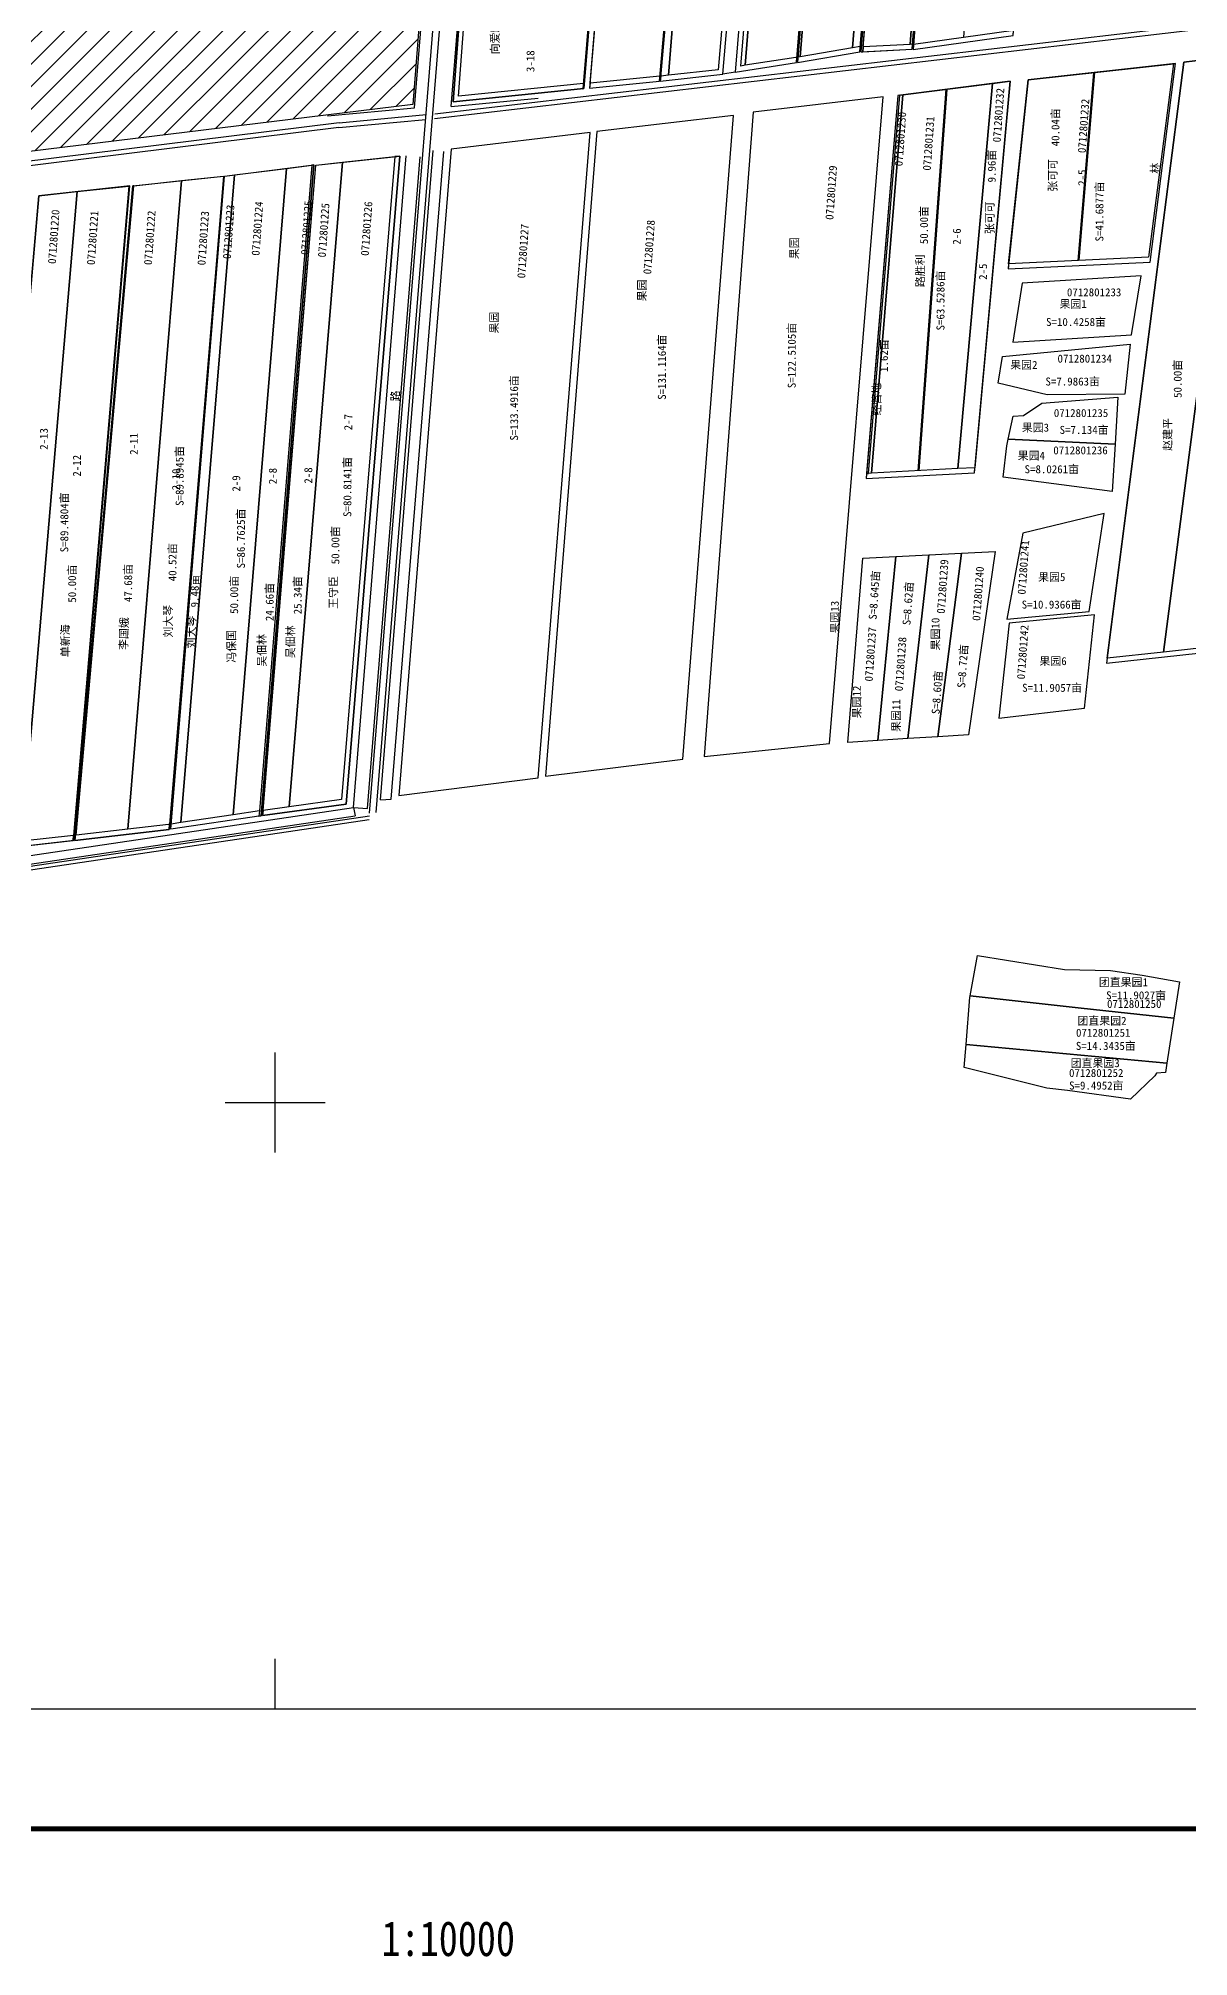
# Model space of a CAD drawing. Extents: x 544477 to 562575, y 4986974 to 4992709.
# Drawn here: x 546763 to 547913, y 4987146 to 4989064 of the extents above; entities that cross this region are included whole.
import ezdxf
from ezdxf.enums import TextEntityAlignment as Align

# ---------------------------------------------------------------- set-up
doc = ezdxf.new("R2010")
doc.units = 0
doc.header["$LTSCALE"] = 10
for name, color, linetype in [('2019年企业分流', 7, 'CONTINUOUS'), ('2021', 7, 'CONTINUOUS'), ('JMD', 6, 'CONTINUOUS'), ('TK', 7, 'CONTINUOUS'), ('ZDH', 1, 'CONTINUOUS'), ('出水桩地块', 2, 'CONTINUOUS'), ('园地', 2, 'CONTINUOUS'), ('地号', 7, 'CONTINUOUS'), ('地物扣减', 7, 'CONTINUOUS'), ('地籍号', 2, 'CONTINUOUS'), ('权利人', 1, 'CONTINUOUS'), ('注记', 1, 'CONTINUOUS'), ('测地框', 7, 'CONTINUOUS'), ('测地框面积', 7, 'CONTINUOUS'), ('经营地地块', 7, 'CONTINUOUS'), ('经营地面积', 7, 'CONTINUOUS'), ('路、林、渠', 7, 'CONTINUOUS'), ('身份地地块', 7, 'CONTINUOUS'), ('身份地面积', 7, 'CONTINUOUS'), ('连部', 7, 'CONTINUOUS')]:
    doc.layers.add(name, color=color, linetype=linetype)
doc.styles.add('宋体', font='')
doc.styles.get('宋体').set_extended_font_data('SimSun')

msp = doc.modelspace()

# ---------------------------------------------------------------- hatches: boundary and pattern name
at = {"layer": 'JMD', "linetype": 'Continuous'}
h = msp.add_hatch(dxfattribs=at)
h.set_pattern_fill('411B', scale=10, style=0)
h.set_pattern_definition([(45, (0, 0), (-11.3137085, 11.3137085), [])])
h.paths.add_polyline_path([(547188, 4989641.5), (546594, 4989575.6), (546544.6, 4988925.2), (547137.6, 4988997.8)])
h.paths.add_polyline_path([(546933.2, 4989381.4), (546933.2, 4989326.7), (546776.5, 4989326.7), (546776.5, 4989381.4)])

# ---------------------------------------------------------------- linework, layer by layer
at = {"layer": '2019年企业分流', "color": 1, "linetype": 'Continuous'}
msp.add_lwpolyline([(547576.9, 4989694.1), (547628.8, 4989699.7), (547577.1, 4989054.3), (547524.9, 4989045.4)], close=True, dxfattribs=at)
at = {"layer": '2021', "color": 1, "linetype": 'Continuous'}
for points in [[(547688.4, 4989710.6), (547734.1, 4989714.9), (547688.1, 4989064.7), (547638.1, 4989057.7), (547638.1, 4989057.7)], [(547680.9, 4989709.2), (547686.3, 4989710.3), (547637.1, 4989057.9), (547634.9, 4989057.8)]]:
    msp.add_lwpolyline(points, close=True, dxfattribs=at)
at = {"layer": 'TK', "linetype": 'Continuous'}
for p, q in [((547000, 4987950), (547000, 4988050)), ((546950, 4988000), (547050, 4988000)), ((547000, 4987394), (547000, 4987444))]:
    msp.add_line(p, q, dxfattribs=at)
at = {"layer": 'TK', "linetype": 'Continuous', "const_width": 5, "flags": 128}
msp.add_lwpolyline([(544553, 4987274), (549793, 4987274), (549793, 4992514), (544553, 4992514)], close=True, dxfattribs=at)
at = {"layer": 'TK', "linetype": 'Continuous', "flags": 128}
msp.add_lwpolyline([(544673, 4987394), (549673, 4987394), (549673, 4992394), (544673, 4992394)], close=True, dxfattribs=at)
at = {"layer": '出水桩地块', "color": 7, "linetype": 'Continuous', "flags": 128}
for points in [[(547326.3, 4989227.4), (547325.3, 4989227.3), (547307.6, 4989013.5), (547308.6, 4989013.6)], [(547624.5, 4989006.9), (547622.5, 4989006.7), (547591.1, 4988628.8), (547593.1, 4988629)], [(547038.7, 4988937.3), (547036.7, 4988937.1), (546984.1, 4988291.5), (546983.7, 4988286.4), (546985.8, 4988286.7)], [(546854.7, 4988916.3), (546853.7, 4988916.2), (546798, 4988262.1), (546799, 4988262.2)]]:
    msp.add_lwpolyline(points, close=True, dxfattribs=at)
msp.add_lwpolyline([(546801.1, 4988267.3), (546858.6, 4988916.5), (546857.6, 4988916.3), (546799.7, 4988262.1), (546800.7, 4988262.2)], dxfattribs=at)
at = {"layer": '园地', "color": 1, "linetype": 'Continuous', "flags": 128}
for points in [[(547607.7, 4989005.5), (547477.7, 4988990.1), (547428.7, 4988346), (547554, 4988359)], [(547458, 4988986.8), (547321.4, 4988970.7), (547270.1, 4988326.2), (547407.6, 4988343.3)], [(547314.7, 4988969.7), (547175.8, 4988953.2), (547123.5, 4988307), (547263, 4988324.5)]]:
    msp.add_lwpolyline(points, close=True, dxfattribs=at)
at = {"layer": '地物扣减', "color": 7, "linetype": 'Continuous', "flags": 128}
for points in [[(547639.9, 4989701), (547637.9, 4989700.5), (547585.4, 4989050.2), (547587.4, 4989050.3)], [(547504, 4989686), (547499, 4989685.3), (547442.8, 4989032.5), (547393.1, 4989026.9), (547385.5, 4989026.1), (547385, 4989021), (547447.5, 4989028)], [(547521.1, 4989039.7), (547521.5, 4989044.8), (547520.5, 4989044.7), (547469.9, 4989036.9), (547465.4, 4989036.1), (547519, 4989686.6), (547513.9, 4989686), (547459.9, 4989030.2)], [(547308.6, 4989013.6), (547326.3, 4989227.4), (547325.3, 4989227.3), (547308.1, 4989018.6), (547183.3, 4989006), (547198.9, 4989214.9), (547193.8, 4989214.4), (547177.9, 4989000.5)], [(547737.7, 4989066.6), (547738.1, 4989071.7), (547688.1, 4989064.7), (547638.1, 4989057.7), (547637.7, 4989052.6)], [(547584.6, 4989050.5), (547585, 4989055.6), (547584.9, 4989055.6), (547577.1, 4989054.3), (547524.9, 4989045.4), (547522.6, 4989045), (547522.2, 4989039.8)], [(547637.1, 4989057.9), (547634.9, 4989057.8), (547587.8, 4989055.4), (547587.4, 4989050.3), (547636.7, 4989052.9)], [(547384.3, 4989021.1), (547384.7, 4989026.1), (547384.4, 4989026.2), (547314.8, 4989019.1), (547314.3, 4989014)], [(547874.6, 4988840.1), (547900.2, 4989038.6), (547898.2, 4989038.4), (547873.2, 4988845), (547733.2, 4988838.5), (547732.7, 4988833.5)], [(547070.9, 4988298.4), (547124.6, 4988946.2), (547119.5, 4988945.7), (547066.3, 4988302.8), (547013.9, 4988295.6), (546987.8, 4988292), (546987.3, 4988286.9)], [(546894, 4988273.1), (546894.4, 4988278.2), (546893.3, 4988278), (546852.5, 4988273.3), (546801.1, 4988267.3), (546858.6, 4988916.5), (546857.6, 4988916.3), (546799.7, 4988262.1)], [(547699.2, 4988629.6), (547699.6, 4988634.6), (547682.3, 4988633.7), (547596, 4988629.1), (547593.1, 4988629), (547591.1, 4988628.8), (547590.7, 4988623.8)], [(546798, 4988262.1), (546798.4, 4988267), (546746.6, 4988261.3), (546706.5, 4988256.8), (546706.1, 4988251.7)]]:
    msp.add_lwpolyline(points, close=True, dxfattribs=at)
for points in [[(547818, 4989029.7), (547802.5, 4988841.8)], [(547819, 4989029.6), (547803.5, 4988841.7)], [(547670.6, 4989012.9), (547642.5, 4988631.6)], [(547671.6, 4989012.8), (547643.5, 4988631.6)]]:
    msp.add_lwpolyline(points, dxfattribs=at)
at = {"layer": '测地框', "linetype": 'Continuous', "flags": 128}
for points, elevation in [([(547787.6, 4989720.1), (547688.4, 4989710.6), (547637.7, 4989052.6), (547737.7, 4989066.6)], 281.7), ([(547574.2, 4989693.9), (547513.9, 4989686), (547459.9, 4989030.2), (547521.1, 4989039.7)], 281.6), ([(547636.7, 4989700.5), (547575.3, 4989694), (547522.2, 4989039.8), (547584.6, 4989050.5)], 281.8), ([(547686.3, 4989710.3), (547637.9, 4989700.5), (547585.4, 4989050.2), (547636.7, 4989052.9)], 281.9), ([(547441.7, 4989677.3), (547422.4, 4989673.7), (547396.8, 4989365), (547343.7, 4989366.5), (547314.3, 4989014), (547384.3, 4989021.1)], 281.6), ([(547504, 4989686), (547442.8, 4989677.3), (547385, 4989021), (547447.5, 4989028)], 281.7), ([(547193.8, 4989214.4), (547326.3, 4989227.4), (547308.6, 4989013.6), (547177.9, 4989000.5)], 281.8), ([(548037.6, 4989055.6), (547908.4, 4989040.2), (547831.2, 4988439.2), (547962.5, 4988453.6)], 282.3), ([(547900.2, 4989038.6), (547752.6, 4989022.4), (547732.7, 4988833.5), (547874.6, 4988840.1)], 282.4), ([(547734.6, 4989020.9), (547622.5, 4989006.7), (547590.7, 4988623.8), (547699.2, 4988629.6)], 282.2), ([(547040.5, 4988937.2), (547124.6, 4988946.2), (547070.9, 4988298.4), (546987.3, 4988286.9)], 281.7), ([(546857.6, 4988916.3), (546948.4, 4988926.1), (546894, 4988273.1), (546799.7, 4988262.1)], 281.8), ([(546949.3, 4988926), (547038.7, 4988937.3), (546985.8, 4988286.7), (546895.6, 4988273.3)], 281.7), ([(546854.7, 4988916.3), (546763.6, 4988906.5), (546706.1, 4988251.7), (546799, 4988262.2)], 281.9)]:
    msp.add_lwpolyline(points, close=True, dxfattribs=dict(at, elevation=elevation))
at = {"layer": '测地框', "color": 7, "linetype": 'Continuous', "flags": 128}
for points, elevation in [([(547607.7, 4989005.5), (547477.7, 4988990.1), (547428.7, 4988346), (547554, 4988359)], 282), ([(547458, 4988986.8), (547321.4, 4988970.7), (547270.1, 4988326.2), (547407.6, 4988343.3)], 282), ([(547314.7, 4988969.7), (547175.8, 4988953.2), (547123.5, 4988307), (547263, 4988324.5)], 281.9)]:
    msp.add_lwpolyline(points, close=True, dxfattribs=dict(at, elevation=elevation))
at = {"layer": '测地框', "color": 0, "linetype": 'Continuous', "flags": 128}
for points in [[(547737.4, 4988760), (547856.2, 4988767.3), (547865.6, 4988826.4), (547746.8, 4988819.2)], [(547737.7, 4988686.3), (547748.2, 4988686.8), (547766.3, 4988699.3), (547842.3, 4988705), (547839.6, 4988658.1), (547732.7, 4988663.3)], [(547732.7, 4988663.3), (547839.6, 4988658.1), (547836.9, 4988610.7), (547727.9, 4988625.3), (547731.3, 4988656.6)]]:
    msp.add_lwpolyline(points, close=True, dxfattribs=at)
for points, elevation in [([(547727.2, 4988745.7), (547854.7, 4988758), (547849.4, 4988708), (547771.6, 4988707.6), (547722.6, 4988719.3)], 282.4), ([(547747.5, 4988569.2), (547731.5, 4988483.1), (547813.6, 4988490.9), (547828.6, 4988588.7)], 282.1), ([(547587.4, 4988544.1), (547620.3, 4988545.8), (547602.5, 4988361.8), (547572.5, 4988359.9)], 282.4), ([(547620.3, 4988545.8), (547653.3, 4988547.5), (547632.4, 4988363.8), (547602.5, 4988361.8)], 282.4), ([(547653.3, 4988547.5), (547686.2, 4988549.1), (547662.4, 4988365.7), (547632.4, 4988363.8)], 282.4), ([(547686.2, 4988549.1), (547719.6, 4988550.8), (547693, 4988367.7), (547662.4, 4988365.7)], 282.4), ([(547723.3, 4988384.4), (547809.1, 4988394.3), (547819, 4988487.5), (547733.9, 4988479.2)], 282.8), ([(547702.2, 4988147.1), (547789, 4988133.1), (547835.1, 4988132), (547866.6, 4988127.4), (547904.1, 4988120.6), (547898.5, 4988084.2), (547805.9, 4988094.4), (547694.9, 4988106.6)], 282.3), ([(547694.9, 4988106.6), (547805.9, 4988094.4), (547898.5, 4988084.2), (547891.5, 4988039.4), (547690.7, 4988058.1), (547694.4, 4988105.4)], 282.3), ([(547690.7, 4988058.1), (547891.5, 4988039.4), (547890.1, 4988030), (547881, 4988029.3), (547879.5, 4988026.6), (547855.1, 4988003.5), (547792.2, 4988012.1), (547771.4, 4988014.4), (547688.9, 4988035.2)], 282.3)]:
    msp.add_lwpolyline(points, close=True, dxfattribs=dict(at, elevation=elevation))
at = {"layer": '经营地地块', "color": 5, "linetype": 'Continuous'}
for points in [[(547575.3, 4989694), (547576.9, 4989694.1), (547524.9, 4989045.4), (547522.6, 4989045)], [(547442.8, 4989677.3), (547445.3, 4989677.6), (547393.1, 4989026.9), (547385.5, 4989026.1)], [(547519, 4989686.6), (547522, 4989687), (547469.9, 4989036.9), (547465.4, 4989036.1)], [(547624.5, 4989006.9), (547627.4, 4989007.3), (547596, 4988629.1), (547593.1, 4988629)]]:
    msp.add_lwpolyline(points, close=True, dxfattribs=at)
at = {"layer": '路、林、渠', "color": 5, "linetype": 'Continuous', "elevation": 282.8, "flags": 128}
for points in [[(547094.3, 4988289.4), (547419.1, 4992302.3), (547419.1, 4992326.7), (547418.2, 4992329.1), (547414, 4992330.4)], [(547094.3, 4988289.4), (547419.1, 4992302.3), (547419.1, 4992326.7), (547418.2, 4992329.1), (547414, 4992330.4)], [(547101, 4988289.9), (547426, 4992302.1), (547428.7, 4992327.6), (547429.3, 4992330.2), (547432.7, 4992332.2)], [(547101, 4988289.9), (547426, 4992302.1), (547428.7, 4992327.6), (547429.3, 4992330.2), (547432.7, 4992332.2)]]:
    msp.add_lwpolyline(points, dxfattribs=at)
at = {"layer": '路、林、渠', "color": 3, "linetype": 'Continuous', "flags": 128}
for points, elevation in [([(547139.3, 4988994.4), (547194.9, 4989681.2)], 282.1), ([(547176, 4988995.8), (547231.7, 4989684.2)], 282), ([(547176, 4988995.8), (547263, 4989003.9)], 281.7), ([(547052.4, 4988986.3), (547139.3, 4988994.4)], 281.9), ([(547078.1, 4988294.9), (547130.8, 4988946.5)], 282.1), ([(547092.2, 4988293.8), (547144.9, 4988945.4)], 282.2), ([(547105.3, 4988302.7), (547157.8, 4988951.6)], 282.4), ([(547116, 4988303.4), (547168.4, 4988950.8)], 282.2), ([(545395.6, 4988045.2), (547078.1, 4988294.9)], 282.1), ([(547078.1, 4988294.9), (547079.9, 4988286.6)], 282.1), ([(547078.1, 4988294.9), (547092.2, 4988293.8)], 282.1), ([(547105.3, 4988302.7), (547116, 4988303.4)], 282.4), ([(545394.9, 4988036.5), (547079.9, 4988286.6)], 282.1)]:
    msp.add_lwpolyline(points, dxfattribs=dict(at, elevation=elevation))
at = {"layer": '路、林、渠', "color": 3, "linetype": 'Continuous', "elevation": 281.7, "flags": 128}
msp.add_lwpolyline([(547504, 4989686), (547513.9, 4989686), (547459.9, 4989030.2), (547447.5, 4989028)], close=True, dxfattribs=at)
at = {"layer": '路、林、渠', "color": 4, "linetype": 'Continuous', "flags": 128}
for points, elevation in [([(547159.2, 4988983.8), (548300.8, 4989117.3)], 282.4), ([(547159.4, 4988988.4), (548301, 4989122)], 282.6), ([(547063.6, 4988974.6), (547150.4, 4988982.7)], 282.7), ([(547063.9, 4988979.5), (547150.8, 4988987.6)], 282.5), ([(547063.6, 4988974.6), (545418.7, 4988770.8)], 282.7), ([(547063.9, 4988979.5), (545419.1, 4988775.8)], 282.5), ([(545358.3, 4988025.2), (547093.8, 4988282.8)], 282.8), ([(545358.6, 4988029.1), (547094.1, 4988286.6)], 282.8)]:
    msp.add_lwpolyline(points, dxfattribs=dict(at, elevation=elevation))
at = {"layer": '身份地地块', "color": 1, "linetype": 'Continuous'}
for points in [[(547522, 4989687), (547574.2, 4989693.9), (547521.5, 4989044.8), (547520.5, 4989044.7), (547469.9, 4989036.9)], [(547628.8, 4989699.7), (547636.7, 4989700.5), (547585, 4989055.6), (547584.9, 4989055.6), (547577.1, 4989054.3)], [(547639.9, 4989701), (547680.9, 4989709.2), (547634.9, 4989057.8), (547587.8, 4989055.4)], [(547427.5, 4989674.7), (547441.7, 4989677.3), (547384.7, 4989026.1), (547384.4, 4989026.2), (547314.8, 4989019.1), (547343.3, 4989361.5), (547401.4, 4989359.8)], [(547445.3, 4989677.6), (547499, 4989685.3), (547442.8, 4989032.5), (547393.1, 4989026.9)], [(547198.9, 4989214.9), (547325.3, 4989227.3), (547308.1, 4989018.6), (547183.3, 4989006)], [(547908.4, 4989040.2), (547965.8, 4989047), (547888, 4988450.4), (547831.9, 4988444.3)], [(547965.8, 4989047), (548022.6, 4989053.8), (547944.6, 4988456.6), (547888, 4988450.4)], [(547752.6, 4989022.4), (547898.2, 4989038.4), (547873.2, 4988845), (547733.2, 4988838.5)], [(547627.4, 4989007.3), (547717.2, 4989018.7), (547682.3, 4988633.7), (547596, 4988629.1)], [(547717.2, 4989018.7), (547734.6, 4989020.9), (547699.6, 4988634.6), (547682.3, 4988633.7)], [(547067.3, 4988940.1), (547119.5, 4988945.7), (547066.3, 4988302.8), (547013.9, 4988295.6)], [(546906.2, 4988921.6), (546948.4, 4988926.1), (546894.4, 4988278.2), (546893.3, 4988278), (546852.5, 4988273.3)], [(546949.3, 4988926), (546959.4, 4988927.3), (546905.7, 4988279.9), (546896, 4988278.4)], [(546959.4, 4988927.3), (547011.4, 4988933.9), (546957.9, 4988287.6), (546905.7, 4988279.9)], [(547011.4, 4988933.9), (547036.7, 4988937.1), (546984.1, 4988291.5), (546957.9, 4988287.6)], [(547040.5, 4988937.2), (547067.3, 4988940.1), (547013.9, 4988295.6), (546987.8, 4988292)], [(546763.6, 4988906.5), (546801.9, 4988910.6), (546746.6, 4988261.3), (546706.5, 4988256.8)], [(546801.9, 4988910.6), (546853.7, 4988916.2), (546798.4, 4988267), (546746.6, 4988261.3)], [(546858.6, 4988916.5), (546906.2, 4988921.6), (546852.5, 4988273.3), (546801.1, 4988267.3)]]:
    msp.add_lwpolyline(points, close=True, dxfattribs=at)
at = {"layer": '连部', "color": 7, "linetype": 'Continuous', "elevation": 281, "flags": 128}
msp.add_lwpolyline([(546594, 4989575.6), (547188, 4989641.5), (547137.6, 4988997.8), (546544.6, 4988925.2)], close=True, dxfattribs=at)

# ---------------------------------------------------------------- texts
at = {"layer": 'TK', "linetype": 'Continuous', "style": '宋体', "width": 0.8}
msp.add_text('1:10000', height=35, dxfattribs=at).set_placement((547173, 4987164), align=Align.MIDDLE)
at = {"layer": 'ZDH', "color": 1, "linetype": 'Continuous', "style": '宋体'}
msp.add_text('果园2', height=8, dxfattribs=at).set_placement((547734.8, 4988733.4, 282.1))
at = {"layer": '地号', "linetype": 'Continuous', "style": '宋体'}
msp.add_text('3-18', height=8, rotation=90, dxfattribs=at).set_placement((547259.1, 4989030.1, 282.4))
at = {"layer": '地号', "color": 7, "linetype": 'Continuous', "style": '宋体'}
for s, p in [('2-5', (547810.7, 4988916.4, 282.4)), ('2-6', (547685.4, 4988857.6, 282.4)), ('果园', (547523, 4988843.1, 282.4)), ('2-5', (547711.6, 4988822.4, 282.4)), ('果园', (547370.7, 4988800.9, 282.4)), ('果园', (547222.9, 4988768.8, 282.4)), ('2-7', (547076.9, 4988672, 282.4)), ('2-13', (546772.6, 4988652.5, 282.4)), ('2-11', (546862.6, 4988647.5, 282.4)), ('2-12', (546805.7, 4988625.7, 282.4)), ('2-10', (546904.8, 4988612, 282.4)), ('2-9', (546965, 4988610.7, 282.4)), ('2-8', (547001.5, 4988618.1, 282.4)), ('2-8', (547037, 4988618.7, 282.4)), ('果园13', (547563.4, 4988468.9, 564.8)), ('果园10', (547664.1, 4988452, 564.8)), ('果园12', (547585.4, 4988384.1, 564.8)), ('果园11', (547624.8, 4988370.5, 564.8))]:
    msp.add_text(s, height=8, rotation=90, dxfattribs=at).set_placement(p)
for s, p in [('果园1', (547784.1, 4988794.3, 282.1)), ('果园3', (547746.4, 4988670.7, 282.4)), ('果园4', (547742.3, 4988642.7, 282.4)), ('果园5', (547762.7, 4988521.3, 282.4)), ('果园6', (547764, 4988437.3, 282.4)), ('团直果园1', (547823.4, 4988116.3, 282.4)), ('团直果园2', (547802, 4988077.7, 282.4)), ('团直果园3', (547795.2, 4988035.4, 282.4))]:
    msp.add_text(s, height=8, dxfattribs=at).set_placement(p)
at = {"layer": '地籍号', "color": 7, "linetype": 'Continuous', "style": '宋体'}
for s, p in [('0712801232', (547725.2, 4988959.6, 842.9)), ('0712801232', (547810.2, 4988948.9, 842.9)), ('0712801230', (547627.1, 4988935.8, 842.9)), ('0712801231', (547655.3, 4988931.4, 842.9)), ('0712801229', (547557.9, 4988882.2, 842.9)), ('0712801220', (546780.6, 4988838.1, 842.9)), ('0712801221', (546819.5, 4988837, 842.9)), ('0712801222', (546876.6, 4988837, 842.9)), ('0712801223', (546930.1, 4988836.7, 842.9)), ('0712801223', (546955.5, 4988843, 842.9)), ('0712801224', (546984.2, 4988846.3, 842.9)), ('0712801225', (547033.4, 4988847.1, 842.9)), ('0712801225', (547050.5, 4988844.6, 842.9)), ('0712801226', (547093.4, 4988846.2, 842.9)), ('0712801227', (547249.8, 4988823.7, 842.9)), ('0712801228', (547375.8, 4988827.7, 842.9)), ('0712801241', (547750.1, 4988507.6, 842.9)), ('0712801239', (547669.3, 4988488.4, 842.9)), ('0712801240', (547704.8, 4988481.3, 842.9)), ('0712801237', (547597.2, 4988420.7, 842.9)), ('0712801238', (547627.3, 4988410.9, 842.9)), ('0712801242', (547749.4, 4988422.8, 842.9))]:
    msp.add_text(s, height=8, rotation=86, dxfattribs=at).set_placement(p)
for s, p in [('0712801233', (547791.5, 4988806, 842.9)), ('0712801234', (547782.1, 4988739.7, 842.9)), ('0712801235', (547778.4, 4988685.3, 842.9)), ('0712801236', (547777.9, 4988648, 842.9)), ('0712801250', (547831.6, 4988094.6, 1125.4)), ('0712801251', (547800.6, 4988065.8, 1125.4)), ('0712801252', (547793.6, 4988025.6, 1125.4))]:
    msp.add_text(s, height=8, dxfattribs=at).set_placement(p)
at = {"layer": '权利人', "color": 1, "linetype": 'Continuous', "style": '宋体'}
for s, rotation, p in [('向爱辉', 90, (547219.4, 4989064.2)), ('张可可', 90, (547777.2, 4988926.9)), ('张可可', 90, (547714.3, 4988884.4)), ('路胜利', 90, (547644.6, 4988831.5)), ('赵建平', 90, (547891.9, 4988667.9)), ('王守臣', 90, (547057.8, 4988510)), ('李国娥', 88.3382, (546848.4, 4988468.8)), ('刘大琴', 90, (546892.7, 4988481.1)), ('刘大琴', 90, (546915.9, 4988470.4)), ('单新海', 90, (546789.8, 4988461.6)), ('冯保国', 90, (546955.9, 4988456.1)), ('吴佃林', 90, (546986.3, 4988452.1)), ('吴佃林', 90, (547014.9, 4988460.6))]:
    msp.add_text(s, height=8, rotation=rotation, dxfattribs=at).set_placement(p, align=Align.MIDDLE)
at = {"layer": '注记', "color": 1, "linetype": 'Continuous', "style": '宋体'}
for s, p in [('S=41.6877亩', (547823.7, 4988890.7)), ('S=63.5286亩', (547664.8, 4988801.8))]:
    msp.add_text(s, height=8, rotation=90, dxfattribs=at).set_placement(p, align=Align.MIDDLE)
at = {"layer": '注记', "linetype": 'Continuous', "style": '宋体'}
for s, p in [('S=89.8945亩', (546904.1, 4988626.4)), ('S=80.8141亩', (547071.8, 4988615.4)), ('S=89.4804亩', (546788.8, 4988580)), ('S=86.7625亩', (546965.4, 4988563.9))]:
    msp.add_text(s, height=8, rotation=90, dxfattribs=at).set_placement(p, align=Align.MIDDLE)
at = {"layer": '测地框面积', "color": 1, "linetype": 'Continuous', "style": '宋体'}
for s, rotation, p in [('S=122.5105亩', 90, (547516.1, 4988746.8)), ('S=131.1164亩', 90, (547386.3, 4988735.2)), ('S=133.4916亩', 90, (547238.5, 4988694.4)), ('S=8.645亩', 86, (547598.6, 4988507.3, 282.4)), ('S=8.62亩', 86, (547632.3, 4988499, 282.4)), ('S=8.72亩', 86, (547687, 4988436.3, 282.4)), ('S=8.60亩', 86, (547661.4, 4988410, 282.4))]:
    msp.add_text(s, height=8, rotation=rotation, dxfattribs=at).set_placement(p, align=Align.MIDDLE)
for s, p in [('S=10.4258亩', (547800.6, 4988780.6)), ('S=7.9863亩', (547797.3, 4988721.1)), ('S=7.134亩', (547808.7, 4988672.7)), ('S=8.0261亩', (547776.4, 4988633.4)), ('S=10.9366亩', (547776.2, 4988498.1)), ('S=11.9057亩', (547776.7, 4988414.9)), ('S=11.9027亩', (547860.7, 4988107.5)), ('S=14.3435亩', (547830.4, 4988056.9)), ('S=9.4952亩', (547820.9, 4988017.3, 282.4))]:
    msp.add_text(s, height=8, dxfattribs=at).set_placement(p, align=Align.MIDDLE)
at = {"layer": '经营地面积', "color": 5, "linetype": 'Continuous', "style": '宋体'}
msp.add_text('1.62亩', height=8, rotation=90, dxfattribs=at).set_placement((547612.6, 4988730.4, 282.2))
msp.add_text('经营地', height=8, rotation=90, dxfattribs=at).set_placement((547601, 4988703.1), align=Align.MIDDLE)
at = {"layer": '路、林、渠', "color": 1, "linetype": 'Continuous', "style": '宋体'}
msp.add_text('林', height=8, rotation=90, dxfattribs=at).set_placement((547883.8, 4988928.5, 282.4))
at = {"layer": '路、林、渠', "color": 5, "linetype": 'Continuous', "style": '宋体'}
msp.add_text('路', height=8, rotation=90, dxfattribs=at).set_placement((547124.1, 4988700.9, 282.4))
msp.add_text('路', height=8, rotation=90, dxfattribs=at).set_placement((547124.1, 4988700.9, 282.4))
at = {"layer": '身份地面积', "color": 1, "linetype": 'Continuous', "style": '宋体'}
for s, p in [('40.04亩', (547784, 4988955.9)), ('9.96亩', (547720.3, 4988919.8)), ('50.00亩', (547652.6, 4988858.1)), ('50.00亩', (547906.2, 4988704.4)), ('50.00亩', (547064.1, 4988538.1)), ('40.52亩', (546901.2, 4988521.1)), ('50.00亩', (546800.9, 4988499.7)), ('47.68亩', (546856.9, 4988500.3)), ('9.48亩', (546923.5, 4988495)), ('50.00亩', (546962.9, 4988488.5)), ('25.34亩', (547026.4, 4988488.1)), ('24.66亩', (546998.4, 4988481.3))]:
    msp.add_text(s, height=8, rotation=90, dxfattribs=at).set_placement(p)

doc.saveas('drawing.dxf')
